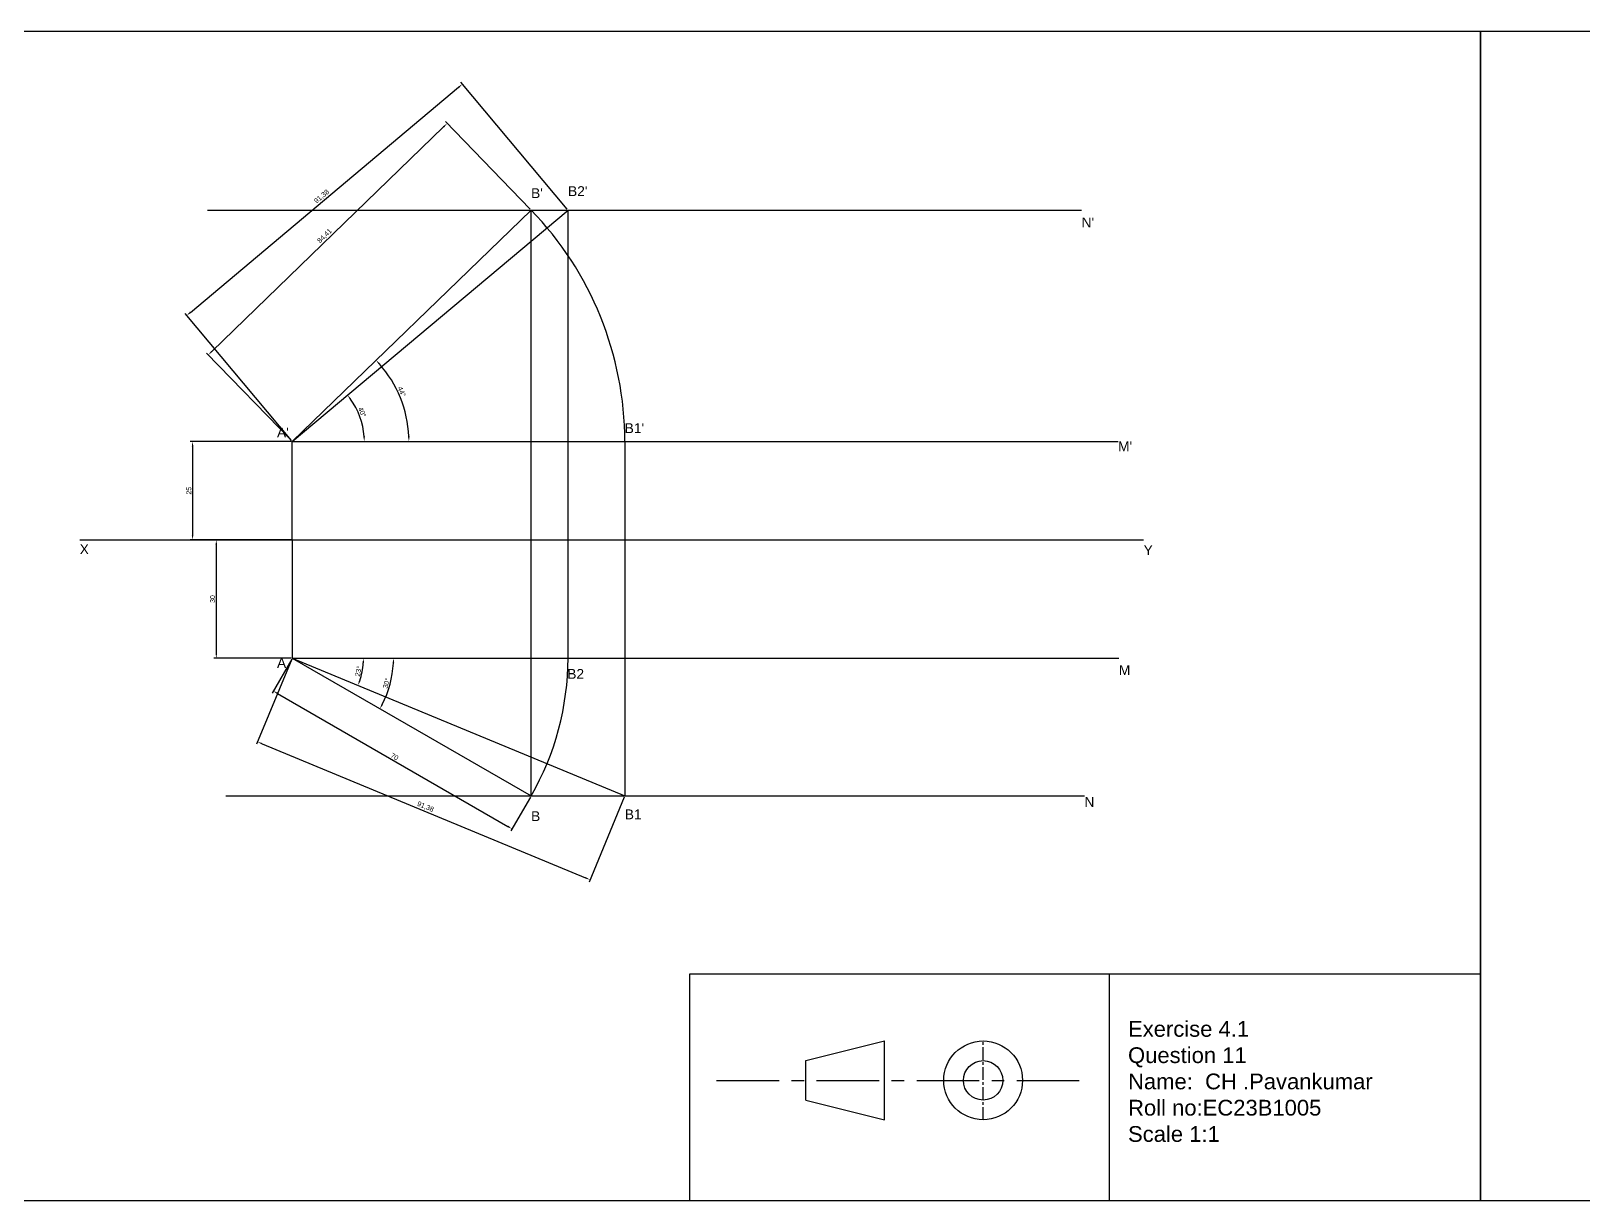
# Model space of a CAD drawing. Header units: millimetres. Extents: x 2477 to 7517, y 1798 to 2095.
# Drawn here: x 6729.4 to 7123.4, y 1798.3 to 2095.3 of the extents above; entities that cross this region are included whole.
import ezdxf

# ---------------------------------------------------------------- set-up
doc = ezdxf.new("R2010")
doc.units = ezdxf.units.MM
doc.header["$PDMODE"] = 35
doc.header["$PDSIZE"] = 2
doc.linetypes.add('CENTER', pattern=[50.8, 31.75, -6.35, 6.35, -6.35])
doc.styles.get("Standard").update_dxf_attribs({"font": 'arial.ttf'})
doc.dimstyles.new('ISO-25', dxfattribs={"dimscale": 0.5, "dimtxt": 2.5, "dimasz": 2.5, "dimexe": 1.25, "dimexo": 0.625, "dimtad": 1, "dimtxsty": 'Standard', "dimcen": 2.5, "dimadec": 0, "dimazin": 0, "dimtfac": 1, "dimtmove": 0, "dimatfit": 3, "dimfxl": 1, "dimarcsym": 0})

# ---------------------------------------------------------------- blocks, each defined once
blk = doc.blocks.new('*D80')
at = {"color": 0, "lineweight": -2, "transparency": 16777216}
for p, q in [((6795.62, 1935.89), (6790.64, 1927.27)), ((6792.04, 1927.19), (6850.49, 1893.44)), ((6856.24, 1900.89), (6851.26, 1892.27))]:
    blk.add_line(p, q, dxfattribs=at)
at = {"color": 0, "transparency": 16777216}
for points in [[(6792.14, 1927.37), (6791.93, 1927.01), (6790.95, 1927.81)], [(6850.6, 1893.62), (6850.39, 1893.26), (6851.57, 1892.81)]]:
    blk.add_solid(points, dxfattribs=at)
at = {"layer": 'Defpoints', "color": 0, "transparency": 16777216}
for p in [(6795.77, 1936.16), (6856.4, 1901.16), (6851.57, 1892.81)]:
    blk.add_point(p, dxfattribs=at)
at = {"color": 0, "transparency": 16777216, "insert": (6821.74, 1911.14), "char_height": 1.25, "attachment_point": 5, "rotation": 330}
blk.add_mtext('70', dxfattribs=at)
blk = doc.blocks.new('*D81')
at = {"color": 0, "lineweight": -2, "transparency": 16777216}
for p, q in [((6795.65, 1935.88), (6786.72, 1914.32)), ((6788.11, 1914.42), (6870.21, 1880.38)), ((6880.06, 1900.88), (6871.13, 1879.32))]:
    blk.add_line(p, q, dxfattribs=at)
at = {"color": 0, "transparency": 16777216}
for points in [[(6788.19, 1914.61), (6788.03, 1914.23), (6786.96, 1914.9)], [(6870.29, 1880.57), (6870.13, 1880.19), (6871.37, 1879.9)]]:
    blk.add_solid(points, dxfattribs=at)
at = {"layer": 'Defpoints', "color": 0, "transparency": 16777216}
for p in [(6795.77, 1936.16), (6880.18, 1901.16), (6871.37, 1879.9)]:
    blk.add_point(p, dxfattribs=at)
at = {"color": 0, "transparency": 16777216, "insert": (6829.57, 1898.38), "char_height": 1.25, "attachment_point": 5, "rotation": 337.479}
blk.add_mtext('91,38', dxfattribs=at)
blk = doc.blocks.new('*D82')
at = {"color": 0, "lineweight": -2, "transparency": 16777216}
for p, q in [((6775.36, 2014.03), (6834.18, 2071.03)), ((6856.18, 2050.13), (6834.65, 2072.35)), ((6795.56, 1991.39), (6774.02, 2013.61))]:
    blk.add_line(p, q, dxfattribs=at)
at = {"color": 0, "transparency": 16777216}
for points in [[(6834.04, 2071.18), (6834.33, 2070.88), (6835.08, 2071.9)], [(6775.21, 2014.18), (6775.5, 2013.88), (6774.46, 2013.16)]]:
    blk.add_solid(points, dxfattribs=at)
at = {"layer": 'Defpoints', "color": 0, "transparency": 16777216}
for p in [(6835.08, 2071.9), (6856.4, 2049.9), (6795.77, 1991.16)]:
    blk.add_point(p, dxfattribs=at)
at = {"color": 0, "transparency": 16777216, "insert": (6804.03, 2043.3), "char_height": 1.25, "attachment_point": 5, "rotation": 44.0953}
blk.add_mtext('84,41', dxfattribs=at)
blk = doc.blocks.new('*D83')
at = {"color": 0, "lineweight": -2, "transparency": 16777216}
for p, q in [((6769.91, 2023.93), (6838, 2081.06)), ((6865.57, 2050.14), (6838.55, 2082.35)), ((6795.57, 1991.4), (6768.55, 2023.61))]:
    blk.add_line(p, q, dxfattribs=at)
at = {"color": 0, "transparency": 16777216}
for points in [[(6837.86, 2081.22), (6838.13, 2080.9), (6838.95, 2081.87)], [(6769.78, 2024.09), (6770.04, 2023.77), (6768.95, 2023.13)]]:
    blk.add_solid(points, dxfattribs=at)
at = {"layer": 'Defpoints', "color": 0, "transparency": 16777216}
for p in [(6838.95, 2081.87), (6865.77, 2049.9), (6795.77, 1991.16)]:
    blk.add_point(p, dxfattribs=at)
at = {"color": 0, "transparency": 16777216, "insert": (6803.27, 2053.31), "char_height": 1.25, "attachment_point": 5, "rotation": 40}
blk.add_mtext('91,38', dxfattribs=at)
blk = doc.blocks.new('*D84')
at = {"color": 0, "lineweight": -2, "transparency": 16777216}
blk.add_arc((6795.77, 1991.16), 18.28, 3.9191, 36.0809, dxfattribs=at)
at = {"color": 0, "transparency": 16777216}
for points in [[(6810.38, 2001.8), (6810.71, 2002.06), (6809.78, 2002.91)], [(6814.22, 1992.42), (6813.8, 1992.41), (6814.05, 1991.16)]]:
    blk.add_solid(points, dxfattribs=at)
at = {"layer": 'Defpoints', "color": 0, "transparency": 16777216}
for p in [(6865.77, 2049.9), (6813.56, 1995.38), (6795.77, 1991.16), (6795.77, 1991.16), (7005.41, 1991.16)]:
    blk.add_point(p, dxfattribs=at)
at = {"color": 0, "transparency": 16777216, "insert": (6813.51, 1998.59), "char_height": 1.25, "attachment_point": 5, "rotation": 292.7138}
blk.add_mtext('40°', dxfattribs=at)
blk = doc.blocks.new('*D85')
at = {"color": 0, "lineweight": -2, "transparency": 16777216}
blk.add_arc((6795.77, 1991.16), 29.6, 2.4195, 41.6759, dxfattribs=at)
at = {"color": 0, "transparency": 16777216}
for points in [[(6817.73, 2010.71), (6818.04, 2010.99), (6817.04, 2011.76)], [(6825.56, 1992.42), (6825.14, 1992.41), (6825.38, 1991.16)]]:
    blk.add_solid(points, dxfattribs=at)
at = {"layer": 'Defpoints', "color": 0, "transparency": 16777216}
for p in [(6856.4, 2049.9), (6824.41, 1998.68), (6795.77, 1991.16), (6795.77, 1991.16), (7005.41, 1991.16)]:
    blk.add_point(p, dxfattribs=at)
at = {"color": 0, "transparency": 16777216, "insert": (6823.58, 2003.81), "char_height": 1.25, "attachment_point": 5, "rotation": 294.4542}
blk.add_mtext('44°', dxfattribs=at)
blk = doc.blocks.new('*D86')
at = {"color": 0, "lineweight": -2, "transparency": 16777216}
blk.add_arc((6795.77, 1936.16), 18.06, 341.4448, 356.0342, dxfattribs=at)
at = {"color": 0, "transparency": 16777216}
for points in [[(6813.59, 1934.92), (6814, 1934.91), (6813.84, 1936.16)], [(6813.09, 1930.34), (6812.7, 1930.49), (6812.46, 1929.25)]]:
    blk.add_solid(points, dxfattribs=at)
at = {"layer": 'Defpoints', "color": 0, "transparency": 16777216}
for p in [(6795.77, 1936.16), (6795.77, 1936.16), (7005.63, 1936.16), (6813.22, 1931.49), (6880.18, 1901.16)]:
    blk.add_point(p, dxfattribs=at)
at = {"color": 0, "transparency": 16777216, "insert": (6812.56, 1932.82), "char_height": 1.25, "attachment_point": 5, "rotation": 78.7395}
blk.add_mtext('23°', dxfattribs=at)
blk = doc.blocks.new('*D87')
at = {"color": 0, "lineweight": -2, "transparency": 16777216}
blk.add_arc((6795.77, 1936.16), 25.7, 332.7874, 357.2126, dxfattribs=at)
at = {"color": 0, "transparency": 16777216}
for points in [[(6821.23, 1934.92), (6821.65, 1934.91), (6821.47, 1936.16)], [(6818.81, 1924.31), (6818.44, 1924.51), (6818.03, 1923.32)]]:
    blk.add_solid(points, dxfattribs=at)
at = {"layer": 'Defpoints', "color": 0, "transparency": 16777216}
for p in [(6795.77, 1936.16), (6795.77, 1936.16), (7005.63, 1936.16), (6819.92, 1927.38), (6856.4, 1901.16)]:
    blk.add_point(p, dxfattribs=at)
at = {"color": 0, "transparency": 16777216, "insert": (6819.68, 1929.76), "char_height": 1.25, "attachment_point": 5, "rotation": 75}
blk.add_mtext('30°', dxfattribs=at)
blk = doc.blocks.new('*D88')
at = {"color": 0, "lineweight": -2, "transparency": 16777216}
for p, q in [((6795.46, 1991.16), (6769.83, 1991.16)), ((6770.46, 1989.91), (6770.46, 1967.41)), ((6795.46, 1966.16), (6769.83, 1966.16))]:
    blk.add_line(p, q, dxfattribs=at)
at = {"color": 0, "transparency": 16777216}
for points in [[(6770.25, 1989.91), (6770.66, 1989.91), (6770.46, 1991.16)], [(6770.25, 1967.41), (6770.66, 1967.41), (6770.46, 1966.16)]]:
    blk.add_solid(points, dxfattribs=at)
at = {"layer": 'Defpoints', "color": 0, "transparency": 16777216}
for p in [(6795.77, 1991.16), (6770.46, 1966.16), (6795.77, 1966.16)]:
    blk.add_point(p, dxfattribs=at)
at = {"color": 0, "transparency": 16777216, "insert": (6769.51, 1978.66), "char_height": 1.25, "attachment_point": 5, "rotation": 90}
blk.add_mtext('25', dxfattribs=at)
blk = doc.blocks.new('*D89')
at = {"color": 0, "lineweight": -2, "transparency": 16777216}
for p, q in [((6795.46, 1966.16), (6775.85, 1966.16)), ((6776.48, 1964.91), (6776.48, 1937.41)), ((6795.46, 1936.16), (6775.85, 1936.16))]:
    blk.add_line(p, q, dxfattribs=at)
at = {"color": 0, "transparency": 16777216}
for points in [[(6776.27, 1964.91), (6776.69, 1964.91), (6776.48, 1966.16)], [(6776.27, 1937.41), (6776.69, 1937.41), (6776.48, 1936.16)]]:
    blk.add_solid(points, dxfattribs=at)
at = {"layer": 'Defpoints', "color": 0, "transparency": 16777216}
for p in [(6795.77, 1966.16), (6776.48, 1936.16), (6795.77, 1936.16)]:
    blk.add_point(p, dxfattribs=at)
at = {"color": 0, "transparency": 16777216, "insert": (6775.53, 1951.16), "char_height": 1.25, "attachment_point": 5, "rotation": 90}
blk.add_mtext('30', dxfattribs=at)

msp = doc.modelspace()

# ---------------------------------------------------------------- linework, layer by layer
for p, q in [((6774.223, 2049.902), (6996.152, 2049.902)), ((6795.774, 1991.165), (6865.774, 2049.902)), ((6856.396, 1901.165), (6856.396, 2049.902)), ((6865.774, 1936.165), (6865.774, 2049.902)), ((6795.774, 1966.165), (6795.774, 1991.165)), ((6795.774, 1991.165), (7005.415, 1991.165)), ((6880.184, 1991.165), (6880.184, 1901.165)), ((6741.8, 1966.165), (7011.908, 1966.165)), ((6795.774, 1966.165), (6795.774, 1936.165)), ((6795.774, 1936.165), (7005.63, 1936.165)), ((6795.774, 1936.165), (6880.184, 1901.165)), ((6778.876, 1901.165), (6996.883, 1901.165)), ((6926.163, 1833.966), (6946.163, 1838.966)), ((6946.163, 1818.966), (6946.163, 1838.966)), ((6926.163, 1823.966), (6926.163, 1833.966)), ((6926.163, 1823.966), (6946.163, 1818.966))]:
    msp.add_line(p, q)
at = {"color": 3}
for p, q in [((6795.774, 1991.165), (6856.396, 2049.902)), ((6795.774, 1936.165), (6856.396, 1901.165))]:
    msp.add_line(p, q, dxfattribs=at)
at = {"color": 7, "true_color": 0xffffff}
msp.add_line((7003.141, 1856.042), (7003.141, 1798.349), dxfattribs=at)
at = {"linetype": 'CENTER', "ltscale": 0.1}
msp.add_line((6971.163, 1818.966), (6971.163, 1838.966), dxfattribs=at)
at = {"linetype": 'CENTER', "ltscale": 0.5}
msp.add_line((6903.49, 1828.966), (6997.685, 1828.966), dxfattribs=at)
for points in [[(6677.443, 2095.349), (7097.443, 2095.349), (7097.443, 1798.349), (6677.443, 1798.349)], [(7097.443, 2095.349), (7517.443, 2095.349), (7517.443, 1798.349), (7097.443, 1798.349)]]:
    msp.add_lwpolyline(points, close=True)
at = {"color": 7, "true_color": 0xffffff}
msp.add_lwpolyline([(7097.443, 1798.349), (6896.682, 1798.349), (6896.682, 1856.042), (7097.443, 1856.042)], close=True, dxfattribs=at)
for radius in [10, 5]:
    msp.add_circle((6971.163, 1828.966), radius)
for centre, radius, start, end in [((6795.774, 1991.165), 84.41, 0, 44.09531), ((6795.774, 1936.165), 70, 330, 0)]:
    msp.add_arc(centre, radius, start, end)

# ---------------------------------------------------------------- texts
at = {"color": 7, "true_color": 0xffffff, "char_height": 2.5, "attachment_point": 1}
for s, heights, insert in [("B'", [0], (6856.396, 2055.446)), ("B2'", [0], (6865.774, 2055.958)), ("N'", [0], (6996.152, 2048.005)), ("A'", [2.5], (6791.888, 1994.699)), ("B1'", [0], (6880.158, 1995.792)), ("M'", [0], (7005.415, 1991.165)), ('X', [0], (6741.8, 1965.057)), ('Y', [0], (7011.908, 1964.822)), ('A', [0], (6791.888, 1936.165)), ('B2', [0], (6865.575, 1933.4)), ('M', [0], (7005.63, 1934.352)), ('N', [0], (6996.883, 1900.902)), ('B', [0], (6856.396, 1897.289)), ('B1', [0], (6880.184, 1897.747))]:
    msp.add_mtext_dynamic_manual_height_columns(s, width=4.42811, gutter_width=39.618, heights=heights, dxfattribs=dict(at, insert=insert))
at = {"color": 6, "insert": (7007.951, 1844.028), "char_height": 4, "attachment_point": 1}
msp.add_mtext_dynamic_manual_height_columns('{\\C256;\\c16777215;Exercise 4.1^JQuestion 11\\PName:  CH .Pavankumar \\PRoll no:EC23B1005\\PScale 1:1}', width=90.33607, gutter_width=12.5, heights=[35.907], dxfattribs=at)

# ---------------------------------------------------------------- dimensions: what is measured, and where the dimension line sits
at = {"color": 7, "true_color": 0xffffff}
for p1, p2, distance, picture, middle in [((6795.774, 1991.165), (6865.774, 2049.902), 41.727, '*D83', (6803.269, 2053.313)), ((6795.774, 1991.165), (6856.396, 2049.902), 30.632, '*D82', (6804.03, 2043.296)), ((6795.774, 1936.165), (6880.184, 1901.165), -23.019, '*D81', (6829.57, 1898.384)), ((6795.774, 1936.165), (6856.396, 1901.165), -9.644, '*D80', (6821.739, 1911.136))]:
    dim = msp.add_aligned_dim(p1=p1, p2=p2, distance=distance, dimstyle='ISO-25', dxfattribs=at)
    dim.commit()
    dim.dimension.update_dxf_attribs({"geometry": picture, "text_midpoint": middle})
for base, line2, picture, middle in [((6813.56, 1995.38), ((6795.774, 1991.165), (6865.774, 2049.902)), '*D84', (6812.635, 1998.223)), ((6824.409, 1998.676), ((6795.774, 1991.165), (6856.396, 2049.902)), '*D85', (6822.722, 2003.42))]:
    dim = msp.add_angular_dim_2l(base=base, line1=((6795.774, 1991.165), (7005.415, 1991.165)), line2=line2, dimstyle='ISO-25', dxfattribs=at)
    dim.commit()
    dim.dimension.update_dxf_attribs({"geometry": picture, "text_midpoint": middle, "dimtype": 162})
for base, p1, p2, picture, middle in [((6770.456, 1966.165), (6795.774, 1991.165), (6795.774, 1966.165), '*D88', (6769.505, 1978.665)), ((6776.477, 1936.165), (6795.774, 1966.165), (6795.774, 1936.165), '*D89', (6775.526, 1951.165))]:
    dim = msp.add_linear_dim(base=base, p1=p1, p2=p2, angle=90, dimstyle='ISO-25', dxfattribs=at)
    dim.commit()
    dim.dimension.update_dxf_attribs({"geometry": picture, "text_midpoint": middle})
for base, line2, picture, middle in [((6813.221, 1931.485), ((6795.774, 1936.165), (6880.184, 1901.165)), '*D86', (6812.557, 1932.823)), ((6819.921, 1927.376), ((6795.774, 1936.165), (6856.396, 1901.165)), '*D87', (6819.677, 1929.76))]:
    dim = msp.add_angular_dim_2l(base=base, line1=((6795.774, 1936.165), (7005.63, 1936.165)), line2=line2, dimstyle='ISO-25', dxfattribs=at)
    dim.commit()
    dim.dimension.update_dxf_attribs({"geometry": picture, "text_midpoint": middle})

doc.saveas('drawing.dxf')
